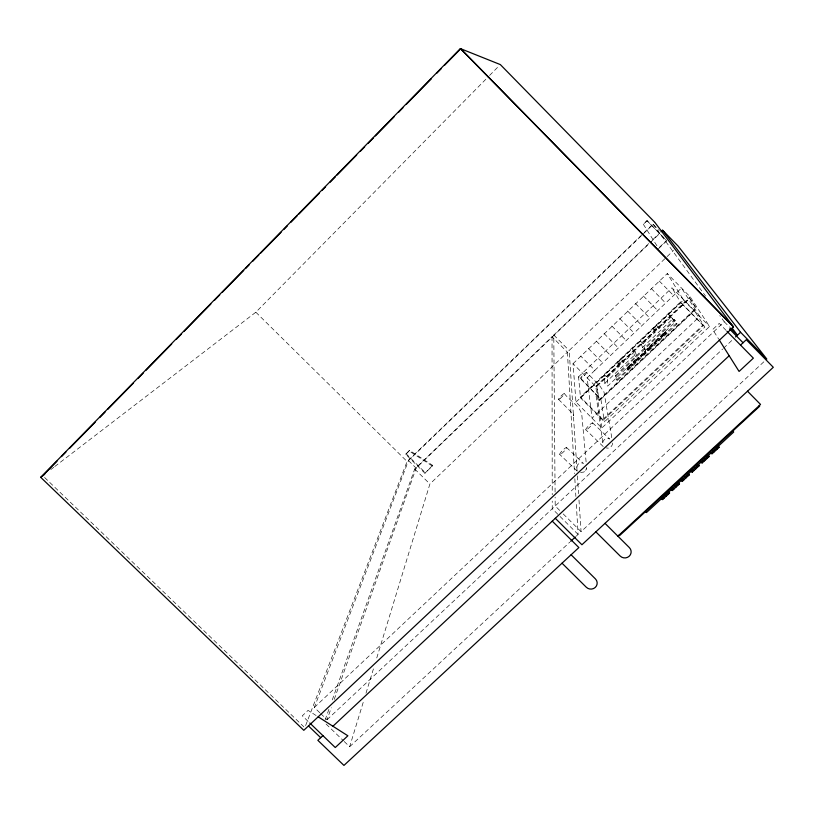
<?xml version="1.0" encoding="UTF-8"?>
<svg xmlns="http://www.w3.org/2000/svg" width="814" height="814" viewBox="0 0 814 814"><rect width="100%" height="100%" fill="white"/><g stroke="black" fill="none" stroke-linecap="round" stroke-linejoin="round"><path stroke-width="0.61" stroke-dasharray="4.07 3.05" d="M576.892 467.175L577.574 464.814L579.253 463.359L581.277 462.769L583.526 463.512L566.544 447.507M586.202 469.2L586.609 467.44M612.616 443.04C612.596 446.225 609.401 449.043 606.216 447.934M344.21 741.503L349.644 746.733L363.766 700.518M365.995 693.213L373.789 667.673M376.76 657.936L429.894 484.004L567.399 352.177L552.034 336.721L414.702 469.006L331.97 700.803M432.376 466.046L432.6 465.333L409.422 450.315L405.728 454.304L424.898 473.239L432.376 466.046L409.157 450.987L405.728 454.304M424.898 473.239L432.6 465.333M320.685 713.603L327.045 719.729L331.288 707.742M334.249 699.358L416.127 468.111L649.175 243.64M325.142 719.912L328.978 709.157M666.056 333.18L666.269 332.6L665.17 332L660.632 336.681L661.721 337.291L664.01 335.5L666.056 333.18L665.628 331.949M661.273 337.332L663.532 334.432L666.269 332.6M659.279 339.611L659.493 339.021L658.404 338.421L653.866 343.101L654.944 343.701L657.224 341.931L659.279 339.611L658.852 338.37M319.78 712.728L314.326 707.468L408.496 460.592L653.204 224.328L659.259 230.504M654.507 343.752L656.776 340.842L659.493 339.021M652.502 346.021L652.726 345.431L651.648 344.821L647.11 349.501L648.188 350.112L650.447 348.351L652.502 346.021L652.085 344.78M305.616 725.589L407.092 461.497L643.264 233.455M647.751 350.142L650.03 347.232L652.726 345.431M409.157 450.987L409.422 450.315M640.364 355.881L643.04 354.1L645.339 351.18L645.746 352.421L643.691 354.751L641.432 356.501L640.364 355.881L642.653 352.961L645.339 351.18M641.005 356.532L643.294 353.612L645.98 351.821M639 358.811L639.244 358.211L638.176 357.59L633.638 362.261L634.696 362.891L636.935 361.141L639 358.811L638.603 357.56M634.279 362.912L638.359 358.16M632.264 365.191L632.519 364.58L631.461 363.95L626.922 368.62L627.981 369.251L630.209 367.521L632.264 365.191L631.878 363.929M627.563 369.271L629.873 366.331L632.519 364.58M580.596 472.456L583.882 472.039L585.927 469.8M585.693 470.35L586.426 468.671M660.632 336.681L665.414 332.529M647.11 349.501L651.861 345.37M653.866 343.101L658.628 338.96M626.922 368.62L631.623 364.54M54.772 466.524L255.84 312.21L488.726 76.333M489.611 75.427L498.534 66.392M573.036 363.665L667.287 273.555L690.17 296.856L709.564 326.506L601.821 428.011L575.986 402.106L573.036 363.665L595.756 386.487L601.821 428.011M594.871 370.309L587.148 377.838L592.032 418.193L699.684 316.453L681.501 288.024L594.871 370.309L580.758 356.115M595.756 386.487L690.17 296.856M646.957 220.614L666.707 240.842L658.668 248.565L643.274 224.176L646.957 220.614L666.483 240.537L658.465 248.25M647.14 220.879L643.274 224.176M644.179 232.57L654.812 222.303M555.087 492.063L553.785 335.032L651.139 241.259M652.95 239.509L659.36 233.333M650.081 242.765L660.073 233.14M577.065 470.858L569.159 350.488L666.188 257.468M667.104 256.593L673.514 250.447M578.561 376.831L671.957 287.8L694.444 310.683L704.873 327.157L604.415 421.856L580.494 397.853L578.561 376.831L600.874 399.257L604.415 421.856M607.295 377.584L619.2 366.29L617.816 364.906L617.236 362.413L621.143 358.699L622.506 360.073L623.148 362.545L635.103 351.2L632.336 348.412L634.421 355.219L637.26 358.079L607.661 386.131L604.833 383.292L604.537 374.816L607.295 377.584L607.661 386.131M643.019 343.691L655.046 332.275L652.747 328.673L656.705 324.918L659.035 328.49L671.123 317.022L668.355 314.204L675.325 322.008L645.38 350.386L642.541 347.517L640.252 340.893L643.019 343.691L645.38 350.386M575.986 402.106L683.495 299.99L667.287 273.555M580.494 397.853L680.748 302.635L671.957 287.8M619.2 366.29L618.599 363.787L622.506 360.073M655.046 332.275L654.12 330.067L658.068 326.312M617.816 364.906L621.764 361.162L621.143 358.699M653.662 330.871L657.651 327.086L656.705 324.918M596.682 385.928L689.733 298.28L696.326 308.465L599.165 400.447L596.682 385.928L599.165 400.447M597.028 386.274L689.733 298.28M604.833 383.292L634.421 355.219M642.541 347.517L672.476 319.129M615.557 375.427L674.409 319.627L675.05 320.278L676.994 323.972L617.205 380.596L615.557 375.427L617.205 380.596M616.198 376.068L675.05 320.278M616.554 379.945L676.342 323.311L674.409 319.627M598.799 400.081L695.96 308.089L689.387 297.934M600.874 399.257L694.444 310.683M602.818 419.505L702.991 325.02L680.402 302.045L580.413 397.018L602.818 419.505L602.96 420.39L703.398 325.661L702.991 325.02M314.326 707.468L724.277 321.805L719.79 315.649M327.045 719.729L722.639 349.074M723.565 348.209L732.814 339.54M349.644 746.733L569.749 542.185M576.251 536.141L578.103 534.422L576.17 501.516M563.227 513.939L581.064 531.664L764.031 361.63M639.244 358.211L636.579 359.971L635.938 359.33M633.638 362.261L636.294 360.49L636.935 361.141M50.753 469.607L53.765 467.287M316.117 715.516L308.079 710.378L302.309 715.811L308.974 722.221M577.157 471.062L559.808 454.497M603.235 446.571L585.907 429.863M326.099 724.053L343.305 740.628M44.607 477.492L303.866 726.861M408.496 460.592L416.127 468.111M255.84 312.21L407.092 461.497M414.702 469.006L429.894 484.004M405.993 453.622L425.132 472.517M578.103 534.422L552.248 508.719L552.238 501.098M559.666 510.388L555.199 505.952L555.128 497.12M564.336 393.498C569.403 400.58 579.385 405.341 581.756 414.255L586.151 462.372M592.653 422.863L609.605 439.021L608.953 438.604C605.382 437.515 601.882 440.913 602.991 444.027L595.858 394.098M558.597 399.409L570.085 410.968L573.728 415.649L573.402 414.224M553.785 335.032L569.159 350.488M586.66 372.456A4.172 0.631 -44.6 0 1 582.244 377.421A4.172 0.631 -44.6 0 1 582.081 376.068A4.172 0.631 -44.6 0 1 586.66 372.456L599.796 385.846L603.998 392.033L612.26 440.547M580.667 378.164L596.021 394.505M638.176 357.59L638.817 358.231M637.199 358.231L637.84 358.882M637.515 359.239L638.156 359.89M634.727 360.582L635.368 361.223M635.032 361.589L635.673 362.24M633.882 361.65L634.523 362.301M634.055 362.24L634.696 362.891M604.059 333.537L618.172 347.792M631.461 363.95L632.102 364.601M630.494 364.591L631.135 365.242M630.779 365.618L631.42 366.269M629.232 365.679L629.873 366.331M629.568 366.87L630.209 367.521M628.021 366.931L628.662 367.582M621.764 361.162L623.148 362.545M628.306 367.969L628.947 368.62M627.177 368.009L627.818 368.65M627.34 368.61L627.981 369.251M596.265 341.056L610.378 355.291M617.236 362.413L618.599 363.787M588.502 348.585L602.614 362.8M635.459 303.51L649.613 317.867M664.173 332.672L664.814 333.323M664.59 333.587L665.231 334.239M657.651 327.086L659.035 328.49M662.891 333.791L663.532 334.432M663.369 334.849L664.01 335.5M661.68 335.042L662.321 335.694M662.087 335.958L662.728 336.62M660.846 336.101L661.487 336.752M661.08 336.63L661.721 337.291M652.747 328.673L654.12 330.067M658.404 338.421L659.045 339.072M657.407 339.082L658.048 339.733M657.804 340.018L658.445 340.669M627.574 311.009L641.717 325.335M656.135 340.191L656.776 340.842M656.583 341.28L657.224 341.931M654.914 341.442L655.565 342.094M655.301 342.389L655.942 343.04M654.09 342.511L654.731 343.162M654.303 343.05L654.944 343.701M651.648 344.821L652.289 345.472M650.661 345.482L651.302 346.133M651.027 346.438L651.668 347.09M649.389 346.581L650.03 347.232M649.806 347.7L650.447 348.351M619.708 318.518L633.841 332.814M648.178 347.832L648.819 348.484M648.534 348.799L649.175 349.45M647.344 348.901L647.985 349.552M647.547 349.46L648.188 350.112M644.902 351.21L645.543 351.862M645.105 351.77L645.746 352.421M643.925 351.862L644.566 352.513M644.261 352.849L644.902 353.5M642.653 352.961L643.294 353.612M643.04 354.1L643.691 354.751M641.442 354.212L642.083 354.863M641.778 355.209L642.419 355.85M611.874 326.027L625.997 340.293M640.608 355.28L641.249 355.932M640.791 355.86L641.432 356.501M680.748 302.635L704.873 327.157M659.289 281.044L673.483 295.482M651.312 288.532L665.496 302.94M676.342 323.311L676.994 323.972M643.375 296.021L657.539 310.399M665.17 332L665.821 332.651M724.277 321.805L729.548 327.167M726.129 330.423L719.22 323.392L712.677 329.558L718.691 339.092M683.495 299.99L709.564 326.506M671.123 317.022L675.325 322.008M653.204 224.328L705.575 296.154M595.644 393.589L596.255 395.085M635.103 351.2L637.26 358.079M577.401 475.925L578.571 493.66M578.988 499.989L581.064 531.664M567.399 352.177L574.542 473.667M574.837 478.734L575.874 496.448M552.034 336.721L552.228 494.749M560.012 398.595A4.151 0.621 -44.8 0 0 564.448 393.62A4.151 0.621 -44.8 0 0 559.951 397.151A4.151 0.621 -44.8 0 0 560.012 398.595M561.467 453.663A4.874 0.865 -45 0 0 566.676 447.7A4.874 0.865 -45 0 0 561.385 451.658A4.874 0.865 -45 0 0 561.467 453.663M587.637 428.958A4.894 0.865 -44.8 0 0 592.806 423.026A4.894 0.865 -44.8 0 0 587.403 427.085A4.894 0.865 -44.8 0 0 587.637 428.958"/><path stroke-width="1.22" d="M40.7 477.319L460.358 48.586L500.325 64.581L654.812 222.303L733.485 326.963L303.795 730.321L40.7 477.319L44.719 474.236M42.776 475.722L57.011 461.192M61.457 456.644L65.903 452.106M69.455 448.473L95.248 422.13M99.695 417.582L105.026 412.138M107.702 409.411L133.486 383.058M137.932 378.52L143.274 373.066M145.94 370.339L171.723 343.996M176.17 339.458L181.512 334.005M184.178 331.278L210.857 304.029M214.418 300.397L219.749 294.943M222.415 292.216L243.762 270.411M245.543 268.6L249.094 264.967M252.655 261.325L258.883 254.965M260.663 253.154L281.115 232.255M283.781 229.538L287.342 225.895M290.893 222.263L297.12 215.903M298.901 214.092L319.353 193.193M322.018 190.466L325.58 186.833M330.026 182.295L335.358 176.842M337.138 175.03L356.705 155.036M360.256 151.404L364.703 146.866M368.264 143.233L373.595 137.78M375.376 135.958L394.057 116.88M398.504 112.342L402.95 107.804M406.501 104.161L431.4 78.724M436.742 73.28L441.188 68.732M444.739 65.1L460.755 48.748L732.712 325.926M660.968 231.787L662.586 230.23L678.093 246.062L766.819 359.045L740.567 332.285L662.586 230.23M735.591 336.945L740.567 332.285M322.893 735.612L317.857 740.323L343.946 765.414L578.876 547.568L552.258 521.143M332.916 726.241L729.171 355.728M740.537 345.105L746.265 339.743L773.3 367.297L581.929 544.749L555.301 518.304M570.675 541.32L575.325 537.006M617.887 536.161L760.53 404.436L747.506 391.208M318.172 716.829L347.873 735.785L335.266 747.527L309.808 723.025M308.475 725.935L320.685 737.677M571.102 554.782L595.4 578.876A6.329 6.044 4.2 0 1 595.258 587.423A6.329 6.044 4.2 0 1 586.304 587.24L562.026 563.196M618.996 535.144L619.515 535.653L759.655 406.257L759.136 405.728M605.016 523.341L629.375 547.608A6.37 6.105 1 0 1 629.202 556.237A6.37 6.105 1 0 1 620.197 556.064L595.848 531.837M645.522 511.64L646.448 512.576L733.679 432.051L732.742 431.105M673.117 487.962L674.053 488.899M671.784 489.194L672.72 490.13M671.296 489.641L672.232 490.577L679.517 483.852L678.581 482.916M668.711 492.032L669.637 492.969L662.382 499.664L661.446 498.738M668.223 492.48L669.149 493.416M666.89 493.711L667.826 494.647M665.079 495.38L666.005 496.316M663.257 497.059L664.193 497.995M661.935 498.28L662.861 499.216M698.412 464.611L699.348 465.547L692.022 472.313L691.086 471.377M697.924 465.059L698.86 466.005M696.581 466.3L697.517 467.246M694.749 467.989L695.685 468.935M692.918 469.688L693.854 470.624M691.574 470.919L692.511 471.866M688.481 473.779L689.417 474.715L682.112 481.461L681.176 480.525M687.993 474.226L688.929 475.173M686.65 475.468L687.586 476.404M684.828 477.146L685.764 478.093M682.997 478.836L683.933 479.772M681.664 480.067L682.6 481.003M678.093 483.363L679.029 484.31M676.76 484.595L677.696 485.541M674.938 486.284L675.874 487.22M718.365 446.194L719.301 447.14L711.935 453.937L710.988 453.001M717.867 446.652L718.803 447.598M716.524 447.893L717.46 448.84M714.672 449.593L715.618 450.539M712.83 451.302L713.766 452.238M711.487 452.543L712.423 453.49M708.373 455.413L709.309 456.359L701.963 463.146L701.027 462.199M707.885 455.871L708.821 456.817M706.532 457.112L707.468 458.058M704.7 458.811L705.636 459.747M702.858 460.5L703.795 461.446M701.515 461.742L702.451 462.688M460.358 48.586L733.485 326.963M730.423 328.062L737.443 335.205L732.142 328.073M729.497 328.948L743.05 342.755M726.983 331.308L753.357 358.15L739.081 371.438L719.342 340.13"/></g></svg>
